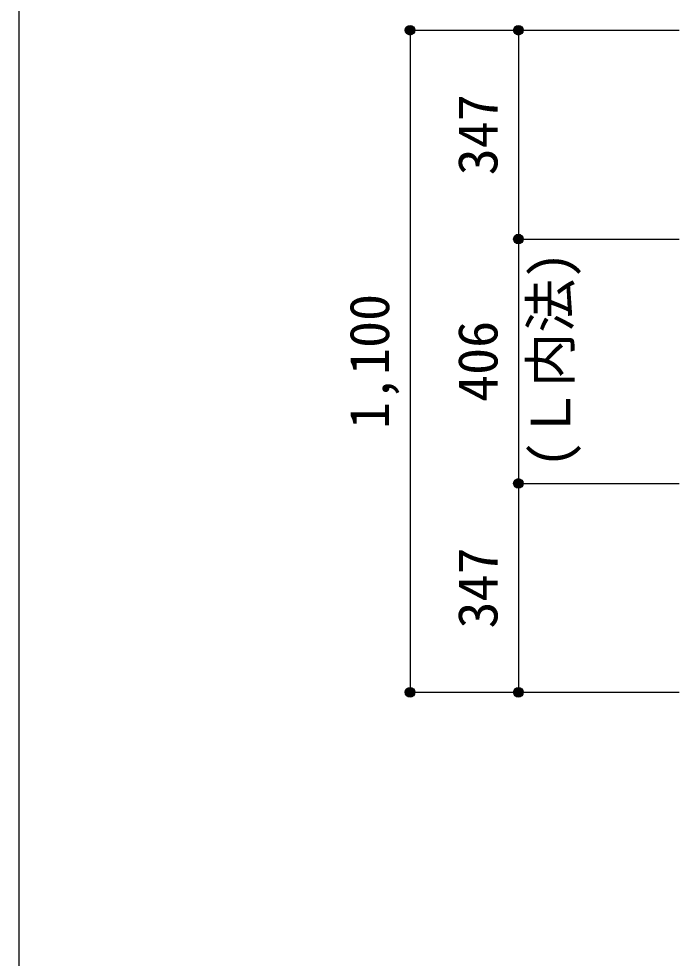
# Model space of a CAD drawing. Units: millimetres at full size, sheet at 1:30. Extents: x -5973 to 5954, y -4195 to 4201.
# Drawn here: x -5973 to -4876, y -2667 to -1106 of the extents above; entities that cross this region are included whole.
import ezdxf
from ezdxf.enums import TextEntityAlignment as Align

# ---------------------------------------------------------------- set-up
doc = ezdxf.new("R2010")
doc.units = ezdxf.units.MM
doc.header["$LTSCALE"] = 30
doc.header["$PDMODE"] = 32
doc.header["$PDSIZE"] = 15
doc.layers.add('0-D', color=4, linetype='Continuous')
doc.layers.add('F-0_枠', color=6, linetype='Continuous')
doc.styles.add('ＭＳ ゴシック', font='')
doc.styles.get('ＭＳ ゴシック').set_extended_font_data('MS Gothic')

msp = doc.modelspace()

# ---------------------------------------------------------------- linework, layer by layer
at = {"layer": '0-D'}
for p, q in [((-5322.84, -1124.89), (-5142.84, -1124.89)), ((-5322.84, -1124.89), (-5142.84, -1124.89)), ((-5322.84, -1124.89), (-5322.84, -2224.89)), ((-5142.84, -1124.89), (-5142.84, -1471.89)), ((-5142.84, -1124.89), (-4875.8, -1124.89)), ((-5142.84, -1471.89), (-4875.8, -1471.89)), ((-5142.84, -1471.89), (-5142.84, -1877.89)), ((-5142.84, -1877.89), (-4875.8, -1877.89)), ((-5142.84, -1877.89), (-5142.84, -2224.89)), ((-5322.84, -2224.89), (-5142.84, -2224.89)), ((-5142.84, -2224.89), (-4875.8, -2224.89)), ((-5142.84, -2224.89), (-4875.8, -2224.89))]:
    msp.add_line(p, q, dxfattribs=at)
for centre, radius in [((-5322.84, -1124.89), 8), ((-5322.84, -1124.89), 7.2), ((-5322.84, -1124.89), 6.4), ((-5322.84, -1124.89), 5.6), ((-5322.84, -1124.89), 4.8), ((-5322.84, -1124.89), 4), ((-5322.84, -1124.89), 3.2), ((-5322.84, -1124.89), 2.4), ((-5322.84, -1124.89), 1.6), ((-5142.84, -1124.89), 8), ((-5142.84, -1124.89), 7.2), ((-5142.84, -1124.89), 6.4), ((-5142.84, -1124.89), 5.6), ((-5142.84, -1124.89), 4.8), ((-5142.84, -1124.89), 4), ((-5142.84, -1124.89), 3.2), ((-5142.84, -1124.89), 2.4), ((-5142.84, -1124.89), 1.6), ((-5322.84, -1124.89), 0.8), ((-5142.84, -1124.89), 0.8), ((-5142.84, -1471.89), 8), ((-5142.84, -1471.89), 7.2), ((-5142.84, -1471.89), 6.4), ((-5142.84, -1471.89), 5.6), ((-5142.84, -1471.89), 4.8), ((-5142.84, -1471.89), 4), ((-5142.84, -1471.89), 3.2), ((-5142.84, -1471.89), 2.4), ((-5142.84, -1471.89), 1.6), ((-5142.84, -1471.89), 0.8), ((-5142.84, -1877.89), 8), ((-5142.84, -1877.89), 7.2), ((-5142.84, -1877.89), 6.4), ((-5142.84, -1877.89), 5.6), ((-5142.84, -1877.89), 4.8), ((-5142.84, -1877.89), 4), ((-5142.84, -1877.89), 3.2), ((-5142.84, -1877.89), 2.4), ((-5142.84, -1877.89), 1.6), ((-5142.84, -1877.89), 0.8), ((-5322.84, -2224.89), 8), ((-5322.84, -2224.89), 7.2), ((-5322.84, -2224.89), 6.4), ((-5322.84, -2224.89), 5.6), ((-5322.84, -2224.89), 4.8), ((-5322.84, -2224.89), 4), ((-5322.84, -2224.89), 3.2), ((-5322.84, -2224.89), 2.4), ((-5322.84, -2224.89), 1.6), ((-5322.84, -2224.89), 0.8), ((-5142.84, -2224.89), 8), ((-5142.84, -2224.89), 7.2), ((-5142.84, -2224.89), 6.4), ((-5142.84, -2224.89), 5.6), ((-5142.84, -2224.89), 4.8), ((-5142.84, -2224.89), 4), ((-5142.84, -2224.89), 3.2), ((-5142.84, -2224.89), 2.4), ((-5142.84, -2224.89), 1.6), ((-5142.84, -2224.89), 0.8)]:
    msp.add_circle(centre, radius, dxfattribs=at)
at = {"layer": '0-D', "color": 7}
for p in [(-5322.84, -1124.89), (-5142.84, -1124.89), (-5142.84, -1124.89), (-5142.84, -1471.89), (-5142.84, -1471.89), (-5142.84, -1877.89), (-5142.84, -1877.89), (-5322.84, -2224.89), (-5142.84, -2224.89), (-5142.84, -2224.89)]:
    msp.add_point(p, dxfattribs=at)
at = {"layer": 'F-0_枠'}
msp.add_line((-5972.88, 4201.15), (-5972.88, -4195.24), dxfattribs=at)

# ---------------------------------------------------------------- texts
at = {"layer": '0-D', "style": 'ＭＳ ゴシック'}
for s, p in [('347', (-5157.84, -1365.89)), ('(Ｌ内法)', (-5036.86, -1852.33)), ('1,100', (-5337.84, -1787.39)), ('406', (-5157.84, -1742.39)), ('347', (-5157.84, -2118.89))]:
    msp.add_text(s, height=65.98, rotation=90, dxfattribs=at).set_placement(p, align=Align.BOTTOM_LEFT)

doc.saveas('drawing.dxf')
